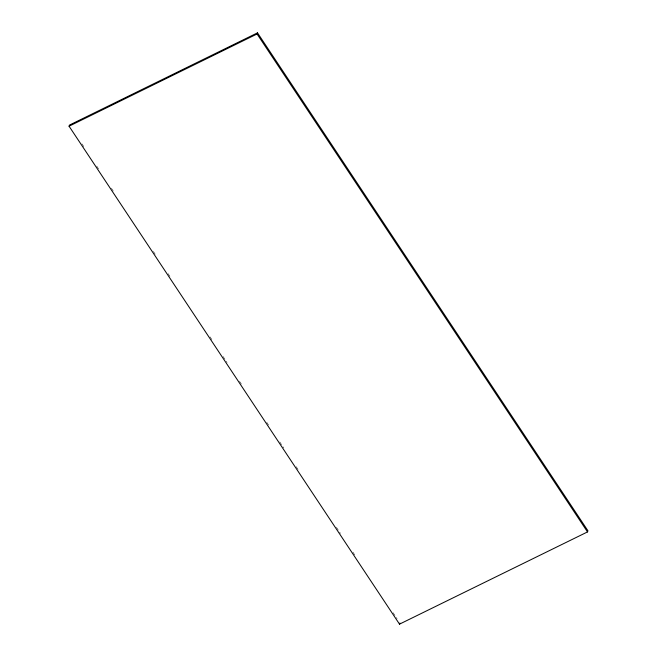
<?xml version="1.0" encoding="UTF-8"?>
<svg xmlns="http://www.w3.org/2000/svg" width="657" height="657" viewBox="0 0 657 657"><rect width="100%" height="100%" fill="white"/><g stroke="black" fill="none" stroke-linecap="round" stroke-linejoin="round"><path stroke-width="0.49" stroke-dasharray="3.29 2.46" d="M81.961 143.867L84.227 147.283M96.702 166.073L98.969 169.49M111.435 188.28L113.702 191.696M153.377 251.483L155.652 254.9M168.118 273.69L170.385 277.106M210.059 336.893L212.326 340.31M223.101 356.537L227.067 362.516M239.534 381.306L241.801 384.723M266.742 422.303L269.009 425.72M279.775 441.947L283.75 447.926M296.217 466.716L298.483 470.133M336.458 527.357L340.425 533.336M352.899 552.126L355.166 555.543M393.141 612.767L397.107 618.746"/><path stroke-width="0.99" d="M69.059 126.201L69.494 125.076L257.495 32.85L587.941 530.799L587.506 531.924L399.505 624.15L69.059 126.201L257.059 33.983L257.495 32.85M399.505 624.15L399.941 623.017M257.059 33.983L587.506 531.924"/></g></svg>
